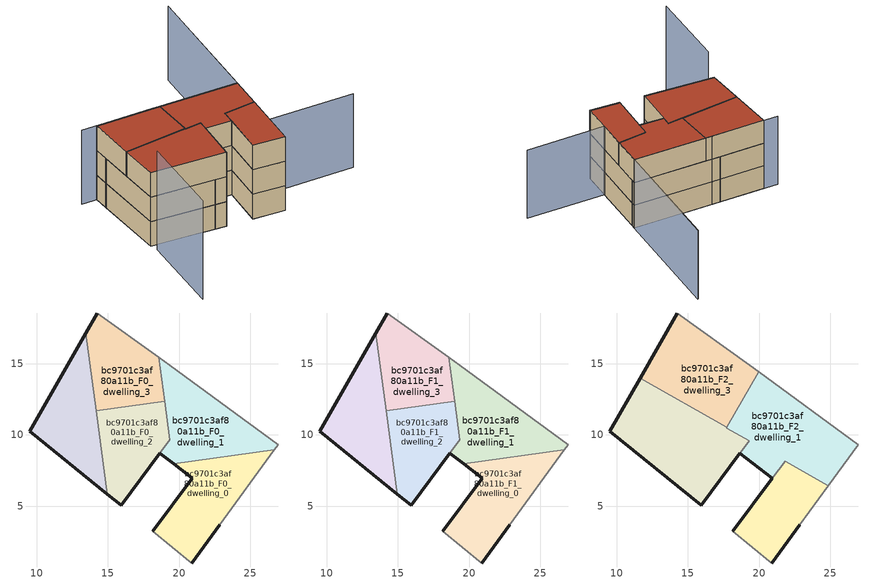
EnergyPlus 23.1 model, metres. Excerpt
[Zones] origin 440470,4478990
bc9701c3af80a11b_F0_dwelling_0
 floor ground (EU_floor_Construction): 22.87,3.68 26.69,8.94 19.61,7.97 20.94,6.95 18.17,3.24 20.91,1 z0
 wall outside (EU_wall_Construction): 18.17,3.24 20.94,6.95 19.61,7.97 / 22.87,3.68 20.91,1 z0:3
 wall to bc9701c3af80a11b_F0_dwelling_1 (EU_wall_Construction): 19.61,7.97 26.69,8.94 z0:3
 wall adiabatic (EU_wall_Construction): 26.69,8.94 22.87,3.68 / 20.91,1 18.17,3.24 z0:3
bc9701c3af80a11b_F0_dwelling_1
 floor ground (EU_floor_Construction): 26.69,8.94 26.96,9.31 19.35,14.89 18.56,15.46 19.35,9.64 18.66,8.71 19.61,7.97 z0
 wall outside (EU_wall_Construction): 19.61,7.97 18.66,8.71 z0:3; 19.35,9.64,3 19.35,9.65,0 19.35,9.65,3
 wall adiabatic (EU_wall_Construction): 18.56,15.46 19.35,14.89 26.96,9.31 26.69,8.94 z0:3
 wall to bc9701c3af80a11b_F0_dwelling_2 (EU_wall_Construction): 18.66,8.71 19.35,9.64 / 19.35,9.65 18.98,12.35 z0:3
 wall to bc9701c3af80a11b_F0_dwelling_3 (EU_wall_Construction): 18.98,12.35 18.56,15.46 z0:3
bc9701c3af80a11b_F0_dwelling_2
 floor ground (EU_floor_Construction): 15.93,5.05 19.35,9.65 18.98,12.35 14.18,11.7 14.98,5.83 z0
 wall outside (EU_wall_Construction): 18.66,8.71 15.93,5.05 14.98,5.83 z0:3; 19.35,9.64,3 19.35,9.65,0 19.35,9.64,0
 wall to bc9701c3af80a11b_F0_dwelling_3 (EU_wall_Construction): 14.18,11.7 18.98,12.35 z0:3
 wall to bc9701c3af80a11b_F0_dwelling_4 (EU_wall_Construction): 14.98,5.83 14.18,11.7 z0:3
bc9701c3af80a11b_F0_dwelling_3
 floor ground (EU_floor_Construction): 18.98,12.35 18.56,15.46 14.25,18.55 13.44,17.12 14.18,11.7 z0
 wall outside (EU_wall_Construction): 13.44,17.12 14.25,18.55 z0:3
 wall adiabatic (EU_wall_Construction): 14.25,18.55 18.56,15.46 z0:3
 wall to bc9701c3af80a11b_F0_dwelling_4 (EU_wall_Construction): 14.18,11.7 13.44,17.12 z0:3
bc9701c3af80a11b_F0_dwelling_4
 floor ground (EU_floor_Construction): 14.98,5.83 13.44,17.12 9.52,10.25 z0
 wall outside (EU_wall_Construction): 14.98,5.83 9.52,10.25 13.44,17.12 z0:3
bc9701c3af80a11b_F1_dwelling_0
 floor to bc9701c3af80a11b_F0_dwelling_0 (EU_floor_Construction): 22.87,3.68 26.69,8.94 19.61,7.97 20.94,6.95 18.17,3.24 20.91,1 z3
 wall outside (EU_wall_Construction): 18.17,3.24 20.94,6.95 19.61,7.97 / 22.87,3.68 20.91,1 z3:6
 wall to bc9701c3af80a11b_F1_dwelling_1 (EU_wall_Construction): 19.61,7.97 26.69,8.94 z3:6
 wall adiabatic (EU_wall_Construction): 26.69,8.94 22.87,3.68 / 20.91,1 18.17,3.24 z3:6
bc9701c3af80a11b_F1_dwelling_1
 floor to bc9701c3af80a11b_F0_dwelling_1 (EU_floor_Construction): 26.69,8.94 26.96,9.31 19.35,14.89 18.56,15.46 19.35,9.64 18.66,8.71 19.61,7.97 z3
 wall outside (EU_wall_Construction): 19.61,7.97 18.66,8.71 z3:6; 19.35,9.64,6 19.35,9.65,3 19.35,9.65,6
 wall adiabatic (EU_wall_Construction): 18.56,15.46 19.35,14.89 26.96,9.31 26.69,8.94 z3:6
 wall to bc9701c3af80a11b_F1_dwelling_2 (EU_wall_Construction): 18.66,8.71 19.35,9.64 / 19.35,9.65 18.98,12.35 z3:6
 wall to bc9701c3af80a11b_F1_dwelling_3 (EU_wall_Construction): 18.98,12.35 18.56,15.46 z3:6
bc9701c3af80a11b_F1_dwelling_2
 floor to bc9701c3af80a11b_F0_dwelling_2 (EU_floor_Construction): 15.93,5.05 19.35,9.65 18.98,12.35 14.18,11.7 14.98,5.83 z3
 wall outside (EU_wall_Construction): 18.66,8.71 15.93,5.05 14.98,5.83 z3:6; 19.35,9.64,6 19.35,9.65,3 19.35,9.64,3
 wall to bc9701c3af80a11b_F1_dwelling_3 (EU_wall_Construction): 14.18,11.7 18.98,12.35 z3:6
 wall to bc9701c3af80a11b_F1_dwelling_4 (EU_wall_Construction): 14.98,5.83 14.18,11.7 z3:6
bc9701c3af80a11b_F1_dwelling_3
 floor to bc9701c3af80a11b_F0_dwelling_3 (EU_floor_Construction): 18.98,12.35 18.56,15.46 14.25,18.55 13.44,17.12 14.18,11.7 z3
 wall outside (EU_wall_Construction): 13.44,17.12 14.25,18.55 z3:6
 wall adiabatic (EU_wall_Construction): 14.25,18.55 18.56,15.46 z3:6
 wall to bc9701c3af80a11b_F1_dwelling_4 (EU_wall_Construction): 14.18,11.7 13.44,17.12 z3:6
bc9701c3af80a11b_F1_dwelling_4
 floor to bc9701c3af80a11b_F0_dwelling_4 (EU_floor_Construction): 14.98,5.83 13.44,17.12 9.52,10.25 z3
 wall outside (EU_wall_Construction): 14.98,5.83 9.52,10.25 13.44,17.12 z3:6
bc9701c3af80a11b_F2_dwelling_0
 floor to bc9701c3af80a11b_F1_dwelling_0 (EU_floor_Construction): 22.87,3.68 24.85,6.41 21.82,8.14 18.17,3.24 20.91,1 z6
 wall outside (EU_wall_Construction): 22.87,3.68 20.91,1 / 18.17,3.24 20.94,6.95 z6:9
 wall adiabatic (EU_wall_Construction): 20.91,1 18.17,3.24 / 24.85,6.41 22.87,3.68 z6:9
 wall to bc9701c3af80a11b_F2_dwelling_1 (EU_wall_Construction): 20.94,6.95 21.82,8.14 / 21.83,8.13 24.85,6.41 z6:9
 roof outside (EU_roof_Construction): 24.85,6.41 22.87,3.68 20.91,1 18.17,3.24 21.83,8.13 z9
bc9701c3af80a11b_F2_dwelling_1
 floor to bc9701c3af80a11b_F1_dwelling_1 (EU_floor_Construction): 26.69,8.94 26.96,9.31 19.97,14.43 18.94,12.63 19.35,9.64 18.66,8.71 19.61,7.97 z6
 floor to bc9701c3af80a11b_F1_dwelling_0 (EU_floor_Construction): 24.85,6.41 26.69,8.94 19.61,7.97 20.94,6.95 21.82,8.14 z6
 floor to bc9701c3af80a11b_F1_dwelling_2 (EU_floor_Construction): 17.51,7.18 19.35,9.64 18.98,12.35 18.77,12.33 17.75,10.52 17.72,10.47 19.29,9.58 z6
 floor to bc9701c3af80a11b_F1_dwelling_3 (EU_floor_Construction): 18.98,12.35 18.94,12.63 18.77,12.33 z6
 wall outside (EU_wall_Construction): 20.94,6.95 18.66,8.71 15.93,5.05 z6:9
 wall adiabatic (EU_wall_Construction): 19.97,14.43 26.96,9.31 24.85,6.41 z6:9
 wall to bc9701c3af80a11b_F2_dwelling_3 (EU_wall_Construction): 17.75,10.52 19.97,14.43 z6:9
 wall to bc9701c3af80a11b_F2_dwelling_2 (EU_wall_Construction): 15.93,5.05 19.29,9.57 17.72,10.47 17.75,10.52 z6:9
 roof outside (EU_roof_Construction): 26.96,9.31 24.85,6.41 21.82,8.14 20.94,6.95 18.66,8.71 15.93,5.05 19.29,9.57 17.72,10.47 19.97,14.43 z9
bc9701c3af80a11b_F2_dwelling_2
 floor to bc9701c3af80a11b_F1_dwelling_2 (EU_floor_Construction): 15.93,5.05 19.29,9.58 17.72,10.47 17.75,10.52 15.38,11.86 14.18,11.7 14.98,5.83 z6
 floor to bc9701c3af80a11b_F1_dwelling_4 (EU_floor_Construction): 14.98,5.83 14.05,12.62 11.65,13.98 9.52,10.25 z6
 floor to bc9701c3af80a11b_F1_dwelling_3 (EU_floor_Construction): 15.38,11.86 14.05,12.62 14.18,11.7 z6
 wall outside (EU_wall_Construction): 15.93,5.05 9.52,10.25 11.65,13.98 z6:9
 wall to bc9701c3af80a11b_F2_dwelling_3 (EU_wall_Construction): 11.65,13.98 17.75,10.52 z6:9
 roof outside (EU_roof_Construction): 17.75,10.52 17.72,10.47 19.29,9.58 15.93,5.05 9.52,10.25 11.65,13.98 z9
bc9701c3af80a11b_F2_dwelling_3
 floor to bc9701c3af80a11b_F1_dwelling_3 (EU_floor_Construction): 18.77,12.33 18.94,12.63 18.56,15.46 14.25,18.55 13.44,17.12 14.05,12.62 15.38,11.86 z6
 floor to bc9701c3af80a11b_F1_dwelling_1 (EU_floor_Construction): 18.94,12.63 19.97,14.43 19.35,14.89 18.56,15.46 z6
 floor to bc9701c3af80a11b_F1_dwelling_2 (EU_floor_Construction): 17.75,10.52 18.77,12.33 15.38,11.86 z6
 floor to bc9701c3af80a11b_F1_dwelling_4 (EU_floor_Construction): 14.05,12.62 13.44,17.12 11.65,13.98 z6
 wall outside (EU_wall_Construction): 11.65,13.98 14.25,18.55 z6:9
 wall adiabatic (EU_wall_Construction): 14.25,18.55 19.35,14.89 19.97,14.43 z6:9
 roof outside (EU_roof_Construction): 19.35,14.89 19.97,14.43 17.75,10.52 11.65,13.98 14.25,18.55 z9
shading: 3.82,1.67 9.31,9.43 z0:12; 30.43,-1.78 22.87,3.68 / 22.87,3.68 35.54,21.2 / 35.61,21.21 26.96,9.31 / 26.96,9.31 12.9,19.54 z0:9
[Building]
EU S2 Campaign: North Axis=0; Terrain=City; Solar Distribution=FullExterior
[Site:Location]
Madrid: Latitude=40.5; Longitude=-3.5; Time Zone=1; Elevation=609
[SizingPeriod:WeatherFileDays]
AnnualSizingPeriod: Begin Month=1; Begin Day of Month=1; End Month=12; End Day of Month=31; Day of Week for Start Day=Monday; Use Weather File Daylight Saving Period=No; Use Weather File Rain and Snow Indicators=No
[MATERIAL]
EU_InternalMass_Material: Roughness=MediumRough; Thickness=0.1; Conductivity=1; Density=1800; Specific Heat=900; Thermal Absorptance=0.9; Solar Absorptance=0.7; Visible Absorptance=0.7
[MATERIAL:NOMASS] Roughness=MediumRough; Thermal Absorptance=0.9; Solar Absorptance=0.7; Visible Absorptance=0.7
Name | Thermal Resistance
EU_wall_NoMass | 0.609216
EU_roof_NoMass | 0.513268
EU_floor_NoMass | 0.568163
[CONSTRUCTION]
EU_wall_Construction: EU_wall_NoMass
EU_roof_Construction: EU_roof_NoMass
EU_floor_Construction: EU_floor_NoMass
EU_InternalMass_Construction: EU_InternalMass_Material
[ZONE] Type=1; Multiplier=1; Ceiling Height=autocalculate; Floor Area=autocalculate; Part of Total Floor Area=Yes
Name | Volume
bc9701c3af80a11b_F0_dwelling_0; bc9701c3af80a11b_F1_dwelling_0 | 88.6381
bc9701c3af80a11b_F2_dwelling_0 | 67.2473
bc9701c3af80a11b_F0_dwelling_1; bc9701c3af80a11b_F1_dwelling_1 | 90.639
bc9701c3af80a11b_F2_dwelling_1 | 113.703
bc9701c3af80a11b_F0_dwelling_2; bc9701c3af80a11b_F1_dwelling_2 | 73.5875
bc9701c3af80a11b_F2_dwelling_2 | 126.978
bc9701c3af80a11b_F0_dwelling_3; bc9701c3af80a11b_F1_dwelling_3 | 75.6145
bc9701c3af80a11b_F2_dwelling_3 | 102.656
bc9701c3af80a11b_F0_dwelling_4; bc9701c3af80a11b_F1_dwelling_4 | 82.1334
[INTERNALMASS] Construction=EU_InternalMass_Construction
Name | Zone or ZoneList | Surface Area
bc9701c3af80a11b_F0_dwelling_0_EU_InternalMass | bc9701c3af80a11b_F0_dwelling_0 | 29.5462
bc9701c3af80a11b_F0_dwelling_1_EU_InternalMass | bc9701c3af80a11b_F0_dwelling_1 | 30.2129
bc9701c3af80a11b_F0_dwelling_2_EU_InternalMass | bc9701c3af80a11b_F0_dwelling_2 | 24.5385
bc9701c3af80a11b_F0_dwelling_3_EU_InternalMass | bc9701c3af80a11b_F0_dwelling_3 | 25.2037
bc9701c3af80a11b_F0_dwelling_4_EU_InternalMass | bc9701c3af80a11b_F0_dwelling_4 | 27.3777
bc9701c3af80a11b_F1_dwelling_0_EU_InternalMass | bc9701c3af80a11b_F1_dwelling_0 | 29.5462
bc9701c3af80a11b_F1_dwelling_1_EU_InternalMass | bc9701c3af80a11b_F1_dwelling_1 | 30.2129
bc9701c3af80a11b_F1_dwelling_2_EU_InternalMass | bc9701c3af80a11b_F1_dwelling_2 | 24.5385
bc9701c3af80a11b_F1_dwelling_3_EU_InternalMass | bc9701c3af80a11b_F1_dwelling_3 | 25.2037
bc9701c3af80a11b_F1_dwelling_4_EU_InternalMass | bc9701c3af80a11b_F1_dwelling_4 | 27.3777
bc9701c3af80a11b_F2_dwelling_0_EU_InternalMass | bc9701c3af80a11b_F2_dwelling_0 | 22.4135
bc9701c3af80a11b_F2_dwelling_1_EU_InternalMass | bc9701c3af80a11b_F2_dwelling_1 | 37.9213
bc9701c3af80a11b_F2_dwelling_2_EU_InternalMass | bc9701c3af80a11b_F2_dwelling_2 | 42.325
bc9701c3af80a11b_F2_dwelling_3_EU_InternalMass | bc9701c3af80a11b_F2_dwelling_3 | 34.2179
[OTHEREQUIPMENT] Fuel Type=Electricity; Design Level Calculation Method=Watts/Area; Power per Zone Floor Area=1; Fraction Latent=0; Fraction Radiant=0; Fraction Lost=0; Carbon Dioxide Generation Rate=0; EndUse Subcategory=EU_Step8_InternalGains
Name | Zone or ZoneList or Space or SpaceList | Schedule
EU_Step8_InternalGain_bc9701c3af80a11b_F0_dwelling_0_f000 | bc9701c3af80a11b_F0_dwelling_0 | EU_Step8_GainSchedule_bc9701c3af80a11b_F0_dwelling_0_f000
EU_Step8_InternalGain_bc9701c3af80a11b_F0_dwelling_1_f000 | bc9701c3af80a11b_F0_dwelling_1 | EU_Step8_GainSchedule_bc9701c3af80a11b_F0_dwelling_1_f000
EU_Step8_InternalGain_bc9701c3af80a11b_F0_dwelling_2_f000 | bc9701c3af80a11b_F0_dwelling_2 | EU_Step8_GainSchedule_bc9701c3af80a11b_F0_dwelling_2_f000
EU_Step8_InternalGain_bc9701c3af80a11b_F0_dwelling_3_f000 | bc9701c3af80a11b_F0_dwelling_3 | EU_Step8_GainSchedule_bc9701c3af80a11b_F0_dwelling_3_f000
EU_Step8_InternalGain_bc9701c3af80a11b_F0_dwelling_4_f000 | bc9701c3af80a11b_F0_dwelling_4 | EU_Step8_GainSchedule_bc9701c3af80a11b_F0_dwelling_4_f000
EU_Step8_InternalGain_bc9701c3af80a11b_F1_dwelling_0_f000 | bc9701c3af80a11b_F1_dwelling_0 | EU_Step8_GainSchedule_bc9701c3af80a11b_F1_dwelling_0_f000
EU_Step8_InternalGain_bc9701c3af80a11b_F1_dwelling_1_f000 | bc9701c3af80a11b_F1_dwelling_1 | EU_Step8_GainSchedule_bc9701c3af80a11b_F1_dwelling_1_f000
EU_Step8_InternalGain_bc9701c3af80a11b_F1_dwelling_2_f000 | bc9701c3af80a11b_F1_dwelling_2 | EU_Step8_GainSchedule_bc9701c3af80a11b_F1_dwelling_2_f000
EU_Step8_InternalGain_bc9701c3af80a11b_F1_dwelling_3_f000 | bc9701c3af80a11b_F1_dwelling_3 | EU_Step8_GainSchedule_bc9701c3af80a11b_F1_dwelling_3_f000
EU_Step8_InternalGain_bc9701c3af80a11b_F1_dwelling_4_f000 | bc9701c3af80a11b_F1_dwelling_4 | EU_Step8_GainSchedule_bc9701c3af80a11b_F1_dwelling_4_f000
EU_Step8_InternalGain_bc9701c3af80a11b_F2_dwelling_0_f000 | bc9701c3af80a11b_F2_dwelling_0 | EU_Step8_GainSchedule_bc9701c3af80a11b_F2_dwelling_0_f000
EU_Step8_InternalGain_bc9701c3af80a11b_F2_dwelling_1_f000 | bc9701c3af80a11b_F2_dwelling_1 | EU_Step8_GainSchedule_bc9701c3af80a11b_F2_dwelling_1_f000
EU_Step8_InternalGain_bc9701c3af80a11b_F2_dwelling_2_f000 | bc9701c3af80a11b_F2_dwelling_2 | EU_Step8_GainSchedule_bc9701c3af80a11b_F2_dwelling_2_f000
EU_Step8_InternalGain_bc9701c3af80a11b_F2_dwelling_3_f000 | bc9701c3af80a11b_F2_dwelling_3 | EU_Step8_GainSchedule_bc9701c3af80a11b_F2_dwelling_3_f000
[ZONEVENTILATION:DESIGNFLOWRATE] Schedule=EU_AlwaysOn; Design Flow Rate Calculation Method=AirChanges/Hour; Air Changes per Hour=0.752966; Ventilation Type=Natural; Fan Pressure Rise=0; Fan Total Efficiency=1; Constant Term Coefficient=1; Temperature Term Coefficient=0; Velocity Term Coefficient=0; Velocity Squared Term Coefficient=0; Minimum Indoor Temperature=-100; Maximum Indoor Temperature=100; Delta Temperature=-100; Minimum Outdoor Temperature=-100; Maximum Outdoor Temperature=100; Maximum Wind Speed=40
Name | Zone or ZoneList or Space or SpaceList
EU_ConstantAir_bc9701c3af80a11b_F0_dwelling_0 | bc9701c3af80a11b_F0_dwelling_0
EU_ConstantAir_bc9701c3af80a11b_F0_dwelling_1 | bc9701c3af80a11b_F0_dwelling_1
EU_ConstantAir_bc9701c3af80a11b_F0_dwelling_2 | bc9701c3af80a11b_F0_dwelling_2
EU_ConstantAir_bc9701c3af80a11b_F0_dwelling_3 | bc9701c3af80a11b_F0_dwelling_3
EU_ConstantAir_bc9701c3af80a11b_F0_dwelling_4 | bc9701c3af80a11b_F0_dwelling_4
EU_ConstantAir_bc9701c3af80a11b_F1_dwelling_0 | bc9701c3af80a11b_F1_dwelling_0
EU_ConstantAir_bc9701c3af80a11b_F1_dwelling_1 | bc9701c3af80a11b_F1_dwelling_1
EU_ConstantAir_bc9701c3af80a11b_F1_dwelling_2 | bc9701c3af80a11b_F1_dwelling_2
EU_ConstantAir_bc9701c3af80a11b_F1_dwelling_3 | bc9701c3af80a11b_F1_dwelling_3
EU_ConstantAir_bc9701c3af80a11b_F1_dwelling_4 | bc9701c3af80a11b_F1_dwelling_4
EU_ConstantAir_bc9701c3af80a11b_F2_dwelling_0 | bc9701c3af80a11b_F2_dwelling_0
EU_ConstantAir_bc9701c3af80a11b_F2_dwelling_1 | bc9701c3af80a11b_F2_dwelling_1
EU_ConstantAir_bc9701c3af80a11b_F2_dwelling_2 | bc9701c3af80a11b_F2_dwelling_2
EU_ConstantAir_bc9701c3af80a11b_F2_dwelling_3 | bc9701c3af80a11b_F2_dwelling_3
[HVACTEMPLATE:THERMOSTAT] Constant Heating Setpoint=20; Constant Cooling Setpoint=50
EU_HeatOnly_bc9701c3af80a11b_F0_dwelling_0; EU_HeatOnly_bc9701c3af80a11b_F0_dwelling_1; EU_HeatOnly_bc9701c3af80a11b_F0_dwelling_2; EU_HeatOnly_bc9701c3af80a11b_F0_dwelling_3; EU_HeatOnly_bc9701c3af80a11b_F0_dwelling_4; EU_HeatOnly_bc9701c3af80a11b_F1_dwelling_0; EU_HeatOnly_bc9701c3af80a11b_F1_dwelling_1; EU_HeatOnly_bc9701c3af80a11b_F1_dwelling_2; EU_HeatOnly_bc9701c3af80a11b_F1_dwelling_3; EU_HeatOnly_bc9701c3af80a11b_F1_dwelling_4; EU_HeatOnly_bc9701c3af80a11b_F2_dwelling_0; EU_HeatOnly_bc9701c3af80a11b_F2_dwelling_1; EU_HeatOnly_bc9701c3af80a11b_F2_dwelling_2; EU_HeatOnly_bc9701c3af80a11b_F2_dwelling_3
[HVACTEMPLATE:ZONE:IDEALLOADSAIRSYSTEM] System Availability Schedule=EU_AlwaysOn; Maximum Heating Supply Air Temperature=50; Minimum Cooling Supply Air Temperature=13; Maximum Heating Supply Air Humidity Ratio=0.0156; Minimum Cooling Supply Air Humidity Ratio=0.0077; Heating Limit=NoLimit; Cooling Limit=NoLimit; Heating Availability Schedule=EU_AlwaysOn; Cooling Availability Schedule=EU_CoolingOff; Dehumidification Control Type=ConstantSensibleHeatRatio; Cooling Sensible Heat Ratio=0.7; Dehumidification Setpoint=60; Humidification Control Type=None; Humidification Setpoint=30; Outdoor Air Method=None; Outdoor Air Flow Rate per Person=0.00944; Outdoor Air Flow Rate per Zone Floor Area=0; Outdoor Air Flow Rate per Zone=0; Demand Controlled Ventilation Type=None; Outdoor Air Economizer Type=NoEconomizer; Heat Recovery Type=None; Sensible Heat Recovery Effectiveness=0.7; Latent Heat Recovery Effectiveness=0.65
Name | Template Thermostat
bc9701c3af80a11b_F0_dwelling_0 | EU_HeatOnly_bc9701c3af80a11b_F0_dwelling_0
bc9701c3af80a11b_F0_dwelling_1 | EU_HeatOnly_bc9701c3af80a11b_F0_dwelling_1
bc9701c3af80a11b_F0_dwelling_2 | EU_HeatOnly_bc9701c3af80a11b_F0_dwelling_2
bc9701c3af80a11b_F0_dwelling_3 | EU_HeatOnly_bc9701c3af80a11b_F0_dwelling_3
bc9701c3af80a11b_F0_dwelling_4 | EU_HeatOnly_bc9701c3af80a11b_F0_dwelling_4
bc9701c3af80a11b_F1_dwelling_0 | EU_HeatOnly_bc9701c3af80a11b_F1_dwelling_0
bc9701c3af80a11b_F1_dwelling_1 | EU_HeatOnly_bc9701c3af80a11b_F1_dwelling_1
bc9701c3af80a11b_F1_dwelling_2 | EU_HeatOnly_bc9701c3af80a11b_F1_dwelling_2
bc9701c3af80a11b_F1_dwelling_3 | EU_HeatOnly_bc9701c3af80a11b_F1_dwelling_3
bc9701c3af80a11b_F1_dwelling_4 | EU_HeatOnly_bc9701c3af80a11b_F1_dwelling_4
bc9701c3af80a11b_F2_dwelling_0 | EU_HeatOnly_bc9701c3af80a11b_F2_dwelling_0
bc9701c3af80a11b_F2_dwelling_1 | EU_HeatOnly_bc9701c3af80a11b_F2_dwelling_1
bc9701c3af80a11b_F2_dwelling_2 | EU_HeatOnly_bc9701c3af80a11b_F2_dwelling_2
bc9701c3af80a11b_F2_dwelling_3 | EU_HeatOnly_bc9701c3af80a11b_F2_dwelling_3
[SIZING:ZONE] Zone Cooling Design Supply Air Temperature Input Method=SupplyAirTemperature; Zone Cooling Design Supply Air Temperature=13; Zone Heating Design Supply Air Temperature Input Method=SupplyAirTemperature; Zone Heating Design Supply Air Temperature=50; Zone Cooling Design Supply Air Humidity Ratio=0.008; Zone Heating Design Supply Air Humidity Ratio=0.008; Cooling Design Air Flow Method=DesignDay; Cooling Design Air Flow Rate=0; Cooling Minimum Air Flow per Zone Floor Area=0.000762; Cooling Minimum Air Flow=0; Cooling Minimum Air Flow Fraction=0.2; Heating Design Air Flow Method=DesignDay; Heating Design Air Flow Rate=0; Heating Maximum Air Flow per Zone Floor Area=0.002032; Heating Maximum Air Flow=0.141576; Heating Maximum Air Flow Fraction=0.3; Account for Dedicated Outdoor Air System=No; Dedicated Outdoor Air System Control Strategy=NeutralSupplyAir; Dedicated Outdoor Air Low Setpoint Temperature for Design=autosize; Dedicated Outdoor Air High Setpoint Temperature for Design=autosize; Zone Load Sizing Method=Sensible Load Only No Latent Load; Zone Latent Cooling Design Supply Air Humidity Ratio Input Method=HumidityRatioDifference; Zone Cooling Design Supply Air Humidity Ratio Difference=0.005; Zone Latent Heating Design Supply Air Humidity Ratio Input Method=HumidityRatioDifference; Zone Humidification Design Supply Air Humidity Ratio Difference=0.005
bc9701c3af80a11b_F0_dwelling_0; bc9701c3af80a11b_F0_dwelling_1; bc9701c3af80a11b_F0_dwelling_2; bc9701c3af80a11b_F0_dwelling_3; bc9701c3af80a11b_F0_dwelling_4; bc9701c3af80a11b_F1_dwelling_0; bc9701c3af80a11b_F1_dwelling_1; bc9701c3af80a11b_F1_dwelling_2; bc9701c3af80a11b_F1_dwelling_3; bc9701c3af80a11b_F1_dwelling_4; bc9701c3af80a11b_F2_dwelling_0; bc9701c3af80a11b_F2_dwelling_1; bc9701c3af80a11b_F2_dwelling_2; bc9701c3af80a11b_F2_dwelling_3
[SCHEDULE:CONSTANT]
Name | Hourly Value
EU_AlwaysOn | 1
EU_CoolingOff | 0
[SCHEDULE:FILE] Column Number=1; Rows to Skip at Top=0; Number of Hours of Data=8760; Column Separator=Comma; Interpolate to Timestep=No; Minutes per Item=60; Adjust Schedule for Daylight Savings=Yes
Name | File
EU_Step8_GainSchedule_bc9701c3af80a11b_F0_dwelling_0_f000 | ../../schedules/bc9701c3af80a11b/bc9701c3af80a11b_F0_dwelling_0_f000_gain.csv
EU_Step8_GainSchedule_bc9701c3af80a11b_F0_dwelling_1_f000 | ../../schedules/bc9701c3af80a11b/bc9701c3af80a11b_F0_dwelling_1_f000_gain.csv
EU_Step8_GainSchedule_bc9701c3af80a11b_F0_dwelling_2_f000 | ../../schedules/bc9701c3af80a11b/bc9701c3af80a11b_F0_dwelling_2_f000_gain.csv
EU_Step8_GainSchedule_bc9701c3af80a11b_F0_dwelling_3_f000 | ../../schedules/bc9701c3af80a11b/bc9701c3af80a11b_F0_dwelling_3_f000_gain.csv
EU_Step8_GainSchedule_bc9701c3af80a11b_F0_dwelling_4_f000 | ../../schedules/bc9701c3af80a11b/bc9701c3af80a11b_F0_dwelling_4_f000_gain.csv
EU_Step8_GainSchedule_bc9701c3af80a11b_F1_dwelling_0_f000 | ../../schedules/bc9701c3af80a11b/bc9701c3af80a11b_F1_dwelling_0_f000_gain.csv
EU_Step8_GainSchedule_bc9701c3af80a11b_F1_dwelling_1_f000 | ../../schedules/bc9701c3af80a11b/bc9701c3af80a11b_F1_dwelling_1_f000_gain.csv
EU_Step8_GainSchedule_bc9701c3af80a11b_F1_dwelling_2_f000 | ../../schedules/bc9701c3af80a11b/bc9701c3af80a11b_F1_dwelling_2_f000_gain.csv
EU_Step8_GainSchedule_bc9701c3af80a11b_F1_dwelling_3_f000 | ../../schedules/bc9701c3af80a11b/bc9701c3af80a11b_F1_dwelling_3_f000_gain.csv
EU_Step8_GainSchedule_bc9701c3af80a11b_F1_dwelling_4_f000 | ../../schedules/bc9701c3af80a11b/bc9701c3af80a11b_F1_dwelling_4_f000_gain.csv
EU_Step8_GainSchedule_bc9701c3af80a11b_F2_dwelling_0_f000 | ../../schedules/bc9701c3af80a11b/bc9701c3af80a11b_F2_dwelling_0_f000_gain.csv
EU_Step8_GainSchedule_bc9701c3af80a11b_F2_dwelling_1_f000 | ../../schedules/bc9701c3af80a11b/bc9701c3af80a11b_F2_dwelling_1_f000_gain.csv
EU_Step8_GainSchedule_bc9701c3af80a11b_F2_dwelling_2_f000 | ../../schedules/bc9701c3af80a11b/bc9701c3af80a11b_F2_dwelling_2_f000_gain.csv
EU_Step8_GainSchedule_bc9701c3af80a11b_F2_dwelling_3_f000 | ../../schedules/bc9701c3af80a11b/bc9701c3af80a11b_F2_dwelling_3_f000_gain.csv
